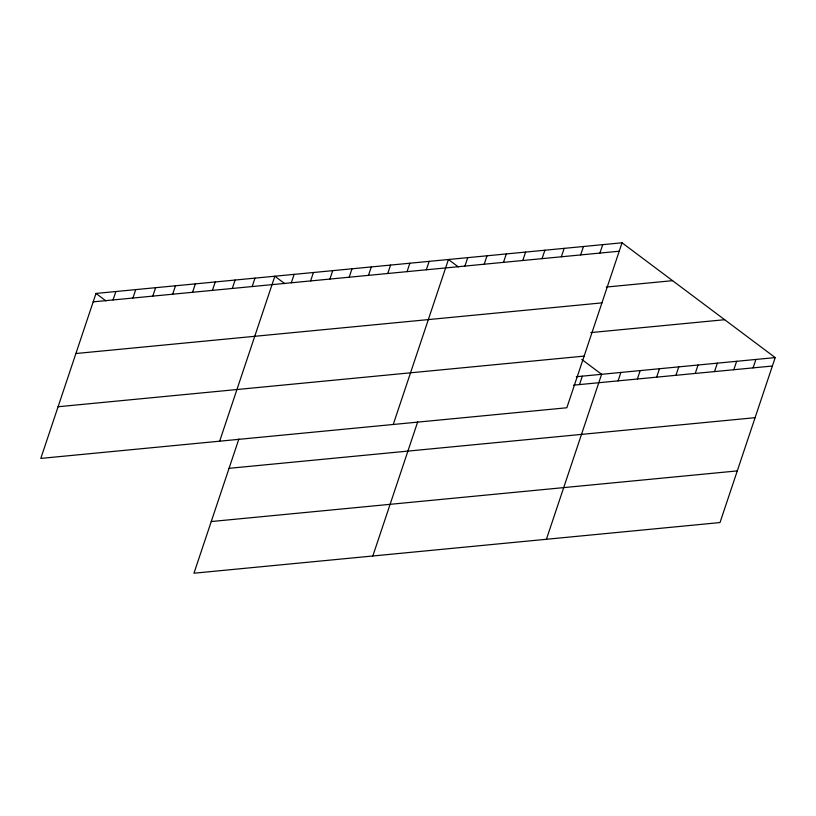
<?xml version="1.0" encoding="UTF-8"?>
<svg xmlns="http://www.w3.org/2000/svg" width="816" height="816" viewBox="0 0 816 816"><rect width="100%" height="100%" fill="white"/><g stroke="black" fill="none" stroke-linecap="round" stroke-linejoin="round"><path stroke-width="1.22" d="M622.037 242.791L96.002 293.434L40.8 458.408L566.834 407.765L622.037 242.791L775.2 357.592L719.998 522.566L193.963 573.209L238.884 438.967M113.057 299.941L115.872 291.526M132.926 298.034L135.742 289.609M152.796 296.116L155.611 287.701M172.666 294.209L175.491 285.784M192.545 292.291L195.361 283.866M212.415 290.384L215.23 281.959M232.285 288.466L235.11 280.041M252.164 286.549L254.98 278.134M219.647 441.191L274.849 276.216L284.764 283.642M291.322 282.785L294.137 274.36M310.61 280.928L313.426 272.503M329.899 279.072L332.714 270.647M349.187 277.216L352.002 268.79M368.475 275.359L371.29 266.934M387.763 273.503L390.578 265.078M407.051 271.646L409.867 263.221M426.34 269.78L429.155 261.365M393.241 424.473L448.443 259.508L458.347 266.934M464.916 266.067L467.731 257.652M372.82 555.992L417.731 421.75M484.204 264.211L487.019 255.796M503.492 262.354L506.308 253.939M522.77 260.498L525.596 252.083M542.059 258.641L544.884 250.226M561.347 256.785L564.172 248.36M580.635 254.929L583.46 246.503M599.923 253.072L602.749 244.647M579.503 384.581L582.318 376.166M546.414 539.274L601.606 374.299L581.788 359.448M618.079 380.868L620.894 372.443M637.367 379.012L640.183 370.586M656.656 377.155L659.471 368.73M675.944 375.299L678.759 366.874M695.232 373.442L698.047 365.017M714.52 371.586L717.335 363.161M733.808 369.73L736.624 361.304M753.097 367.873L755.912 359.448M93.177 301.859L619.211 251.216M606.278 287.059L672.578 280.673M75.898 353.522L601.933 302.879M590.845 332.591L724.659 319.709M58.089 406.745L584.123 356.102M576.29 376.737L775.2 357.592M573.475 385.162L772.385 366.017M229.061 468.323L755.096 417.68M211.252 521.546L737.287 470.903M96.002 293.434L105.907 300.869"/></g></svg>
